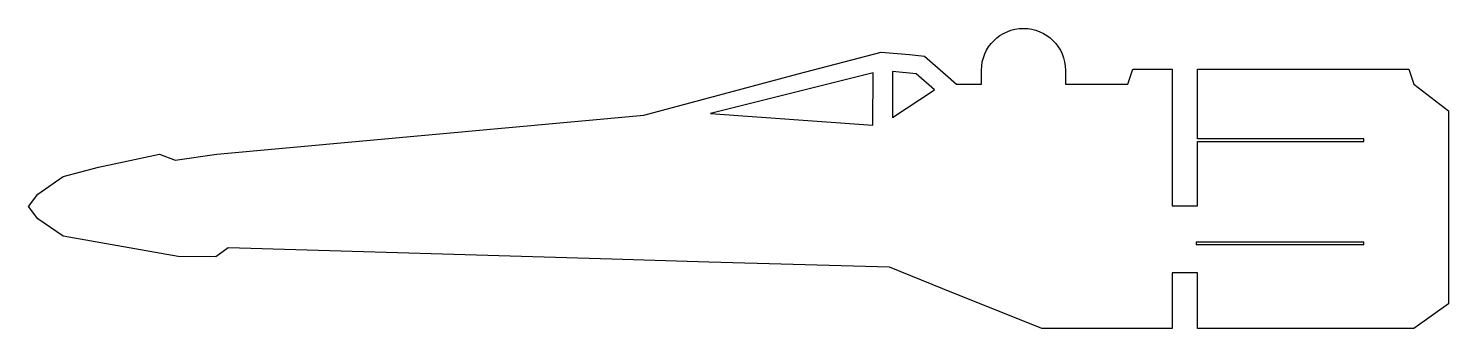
# Model space of a CAD drawing. Header units: millimetres. Extents: x -100 to 2, y -228 to -206.
import ezdxf

# ---------------------------------------------------------------- set-up
doc = ezdxf.new("R2010")
doc.units = ezdxf.units.MM
doc.layers.get('0').update_dxf_attribs({"linetype": 'CONTINUOUS'})

msp = doc.modelspace()

# ---------------------------------------------------------------- linework, layer by layer
msp.add_lwpolyline([(-16.3, -214.38), (-4.4, -214.38), (-4.4, -214.2), (-16.3, -214.2), (-16.3, -209.21), (-15.79, -209.21), (-1.19, -209.21), (-0.83, -210.29), (1.65, -212.18), (1.65, -226), (-0.83, -227.78), (-15.79, -227.78), (-16.3, -227.78), (-16.3, -223.78), (-18.1, -223.78), (-18.1, -227.78), (-27.42, -227.78), (-34.5, -224.92), (-38.29, -223.39), (-51.21, -223.01), (-58.14, -222.81), (-85.55, -221.99), (-86.43, -222.65), (-89.11, -222.62), (-97.34, -221.16), (-99.15, -219.92), (-99.82, -219.03), (-99.15, -218.15), (-97.34, -216.9), (-94.81, -216.23), (-90.46, -215.3), (-89.34, -215.72), (-86.36, -215.29), (-55.86, -212.5), (-44.82, -209.55), (-38.9, -207.98), (-36.87, -208.17), (-35.79, -208.28), (-34.31, -209.59), (-33.52, -210.29), (-31.73, -210.29), (-31.73, -209.29, -1), (-25.73, -209.29), (-25.73, -210.29), (-21.27, -210.29), (-20.91, -209.21), (-18.61, -209.21), (-18.1, -209.21), (-18.1, -218.98), (-16.3, -218.98)], format="xyb", close=True)
for points in [[(-51.08, -212.37), (-39.48, -213.22), (-39.47, -209.46)], [(-38.09, -212.67), (-36.13, -211.38), (-35.08, -210.69), (-36.39, -209.55), (-38.09, -209.37), (-38.09, -211.52)], [(-16.4, -221.58), (-16.4, -221.76), (-4.4, -221.76), (-4.4, -221.58)]]:
    msp.add_lwpolyline(points, close=True)

doc.saveas('drawing.dxf')
